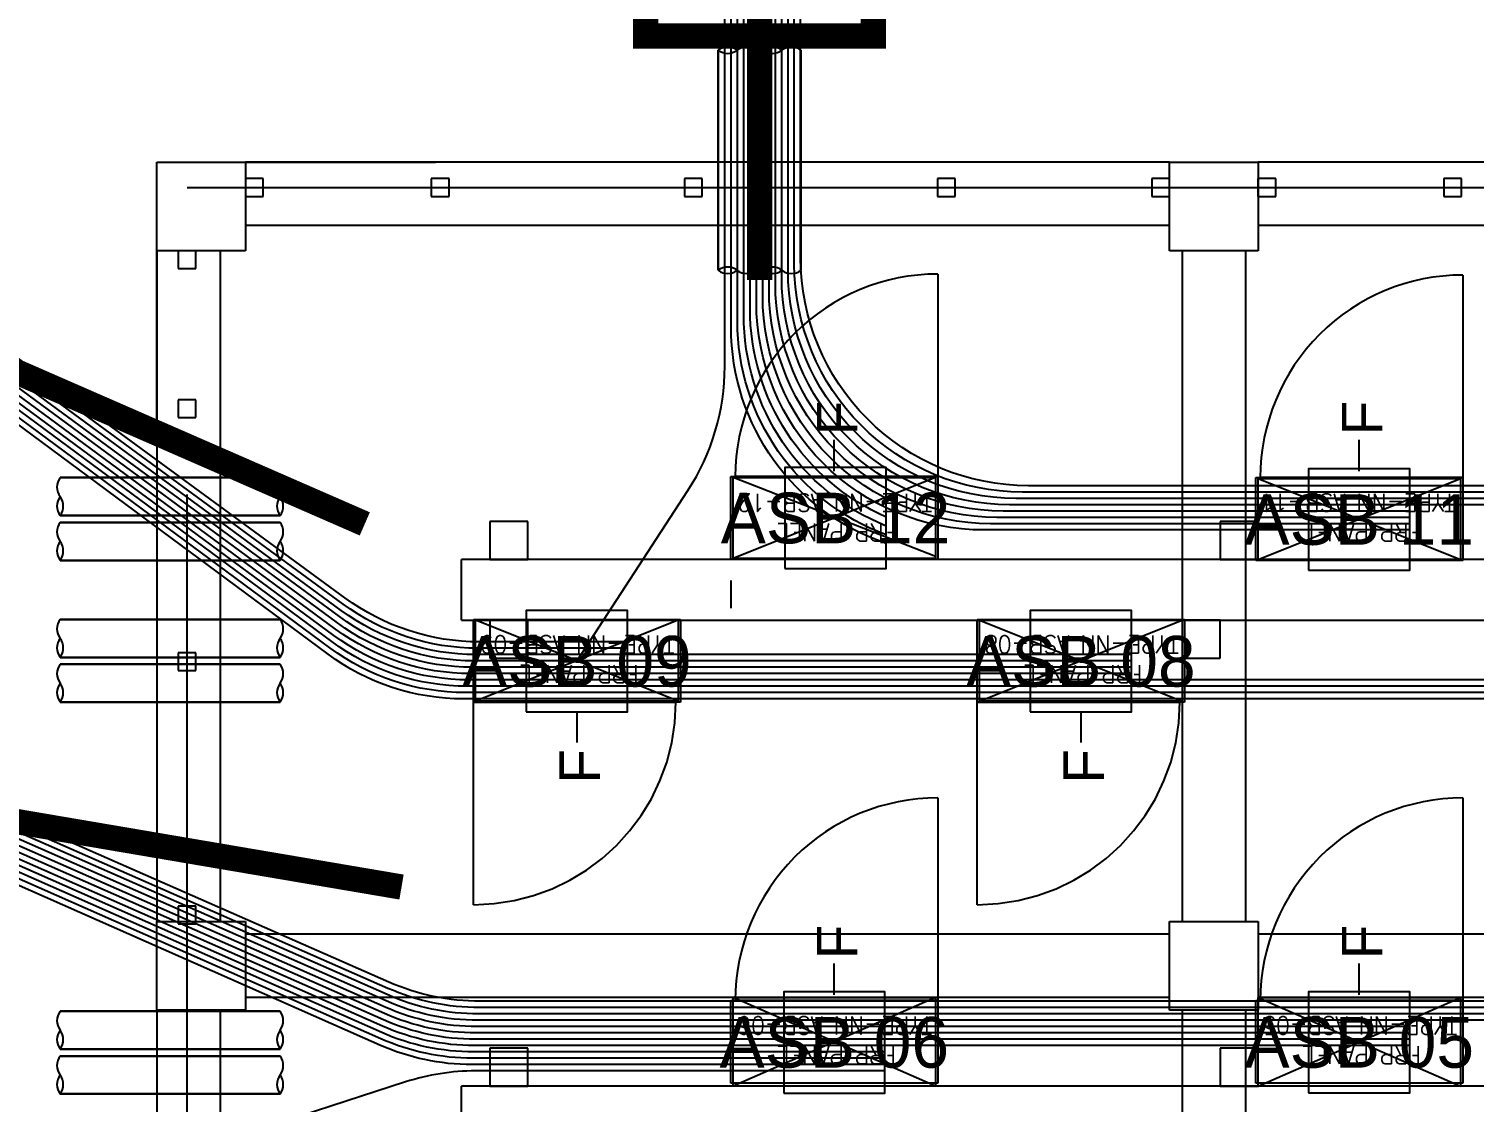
# Model space of a CAD drawing. Header units: metres. Extents: x 531759 to 532310, y 2675082 to 2675319.
# Drawn here: x 532006.52 to 532012.23, y 2675222.49 to 2675226.72 of the extents above; entities that cross this region are included whole.
import ezdxf
from ezdxf.enums import TextEntityAlignment as Align

# ---------------------------------------------------------------- set-up
doc = ezdxf.new("R2010")
doc.units = ezdxf.units.M
doc.header["$MEASUREMENT"] = 0
for name, pattern in [('DASHED', [0.75, 0.5, -0.25]), ('DASHED2', [0.375, 0.25, -0.125]), ('PHANTOM', [63.5, 31.75, -6.35, 6.35, -6.35, 6.35, -6.35])]:
    doc.linetypes.add(name, pattern=pattern)
for name, color, linetype in [('1', 5, 'Continuous'), ('Excavation', 7, 'Continuous'), ('IDT', 7, 'Continuous'), ('LT Cable(AG) INV to LT Panel BL-14', 2, 'Continuous'), ('Trench (AC)-BL14', 14, 'Continuous')]:
    doc.layers.add(name, color=color, linetype=linetype)
doc.styles.add('Arial', font='arial.ttf')
doc.styles.add('RomanS', font='romans.shx')
doc.styles.get("Standard").update_dxf_attribs({"font": 'Adani Regular.ttf'})

# ---------------------------------------------------------------- blocks, each defined once
blk = doc.blocks.new('ASB')
at = {"layer": '1', "color": 5}
blk.add_lwpolyline([(-0.2, -0.2), (0.2, -0.2), (0.2, 0.2), (-0.2, 0.2)], close=True, dxfattribs=at)
at = {"layer": '1', "color": 7}
blk.add_attdef('ID', text='', height=0.2, dxfattribs=at).set_placement((0, 0), align=Align.MIDDLE_CENTER)
blk = doc.blocks.new('IDT')
at = {"layer": 'IDT', "color": 8, "linetype": 'PHANTOM', "ltscale": 0.25}
for p, q in [((33.7831, 18.3103), (33.7831, 9.1603)), ((33.7831, 9.1603), (25.6331, 9.1603))]:
    blk.add_line(p, q, dxfattribs=at)
at = {"layer": 'IDT', "color": 8}
for p, q in [((29.602, 12.4101), (29.602, 15.0601)), ((29.852, 12.4101), (29.852, 15.0601)), ((33.652, 12.4101), (33.652, 15.0601)), ((33.902, 12.4101), (33.902, 15.0601)), ((32.6993, 12.9497), (32.6993, 12.7097)), ((26.802, 12.7097), (32.6992, 12.7097)), ((28.743, 12.6984), (29.561, 12.6984)), ((28.743, 12.3714), (28.743, 12.6984)), ((28.752, 12.3601), (28.752, 12.7097)), ((28.752, 12.7097), (29.552, 12.7097)), ((29.552, 12.7097), (28.752, 12.3601)), ((29.552, 12.3601), (28.752, 12.7097)), ((29.552, 12.7097), (29.552, 12.3601)), ((29.552, 12.7097), (29.552, 12.5597)), ((29.702, 12.7097), (29.552, 12.7097)), ((29.561, 12.6984), (29.561, 12.3714)), ((29.702, 12.5597), (29.702, 12.7097)), ((30.817, 12.6984), (31.635, 12.6984)), ((30.817, 12.3714), (30.817, 12.6984)), ((30.826, 12.3601), (30.826, 12.7097)), ((30.826, 12.7097), (31.626, 12.7097)), ((30.826, 12.3601), (31.626, 12.7097)), ((30.826, 12.7097), (31.626, 12.3601)), ((31.626, 12.7097), (31.626, 12.3601)), ((31.635, 12.6984), (31.635, 12.3714)), ((32.4369, 12.7097), (32.4369, 12.5597)), ((32.5869, 12.7097), (32.4369, 12.7097)), ((32.5869, 12.5597), (32.5869, 12.7097)), ((29.552, 12.5597), (29.702, 12.5597)), ((32.4369, 12.5597), (32.5869, 12.5597)), ((29.552, 12.0601), (29.552, 12.4101)), ((29.552, 12.4101), (29.902, 12.4101)), ((29.902, 12.4101), (29.902, 12.0601)), ((33.552, 12.0601), (33.552, 12.4101)), ((33.552, 12.4101), (33.902, 12.4101)), ((33.902, 12.4101), (33.902, 12.0601)), ((25.902, 12.3601), (29.552, 12.3601)), ((29.561, 12.3714), (28.743, 12.3714)), ((29.552, 12.3601), (28.752, 12.3601)), ((29.902, 12.3601), (33.552, 12.3601)), ((31.635, 12.3714), (30.817, 12.3714)), ((31.626, 12.3601), (30.826, 12.3601)), ((25.902, 12.1101), (29.552, 12.1101)), ((29.902, 12.1101), (33.552, 12.1101)), ((29.902, 12.0601), (29.552, 12.0601)), ((29.602, 9.4101), (29.602, 12.0601)), ((29.852, 9.4101), (29.852, 12.0601)), ((33.902, 12.0601), (33.552, 12.0601)), ((33.652, 9.4101), (33.652, 12.0601)), ((33.7481, 12.0685), (33.7481, 11.9985)), ((33.8181, 12.0685), (33.7481, 12.0685)), ((33.8181, 11.9985), (33.8181, 12.0685)), ((33.902, 9.4101), (33.902, 12.0601)), ((33.7481, 11.9985), (33.8181, 11.9985)), ((29.843, 11.1932), (30.661, 11.1932)), ((29.843, 10.8662), (29.843, 11.1932)), ((30.661, 11.1932), (30.661, 10.8662)), ((31.8339, 11.1932), (32.6519, 11.1932)), ((31.8339, 10.8662), (31.8339, 11.1932)), ((32.6519, 11.1932), (32.6519, 10.8662)), ((29.852, 10.8697), (29.852, 11.1897)), ((29.852, 11.1897), (30.652, 11.1897)), ((30.652, 11.1897), (29.852, 10.8697)), ((30.652, 10.8697), (29.852, 11.1897)), ((30.652, 11.1897), (30.652, 10.8697)), ((31.8429, 10.8697), (31.8429, 11.1897)), ((31.8429, 11.1897), (32.6429, 11.1897)), ((31.8429, 10.8697), (32.6429, 11.1897)), ((31.8429, 11.1897), (32.6429, 10.8697)), ((32.6429, 11.1897), (32.6429, 10.8697)), ((33.7481, 11.0685), (33.7481, 10.9985)), ((33.8181, 11.0685), (33.7481, 11.0685)), ((33.8181, 10.9985), (33.8181, 11.0685)), ((29.702, 11.0197), (29.702, 10.8697)), ((29.852, 11.0197), (29.702, 11.0197)), ((29.852, 10.8697), (29.852, 11.0197)), ((32.4369, 11.0197), (32.4369, 10.8697)), ((32.5869, 11.0197), (32.4369, 11.0197)), ((32.5869, 10.8697), (32.5869, 11.0197)), ((33.7481, 10.9985), (33.8181, 10.9985)), ((32.6992, 10.8697), (26.802, 10.8697)), ((29.702, 10.8697), (29.852, 10.8697)), ((30.661, 10.8662), (29.843, 10.8662)), ((30.652, 10.8697), (29.852, 10.8697)), ((32.6519, 10.8662), (31.8339, 10.8662)), ((32.6429, 10.8697), (31.8429, 10.8697)), ((32.4369, 10.8697), (32.5869, 10.8697)), ((32.6993, 10.8697), (32.6993, 10.6297)), ((31.6352, 10.7124), (31.6352, 10.8226)), ((26.802, 10.6297), (32.6992, 10.6297)), ((28.743, 10.6332), (29.561, 10.6332)), ((28.743, 10.3062), (28.743, 10.6332)), ((28.752, 10.3097), (28.752, 10.6297)), ((28.752, 10.6297), (29.552, 10.6297)), ((29.552, 10.6297), (28.752, 10.3097)), ((29.552, 10.3097), (28.752, 10.6297)), ((29.552, 10.6297), (29.552, 10.3097)), ((29.552, 10.6297), (29.552, 10.4797)), ((29.702, 10.6297), (29.552, 10.6297)), ((29.561, 10.6332), (29.561, 10.3062)), ((29.702, 10.4797), (29.702, 10.6297)), ((30.817, 10.6293), (31.635, 10.6293)), ((30.817, 10.3023), (30.817, 10.6293)), ((30.826, 10.3058), (30.826, 10.6258)), ((30.826, 10.6258), (31.626, 10.6258)), ((30.826, 10.3058), (31.626, 10.6258)), ((31.626, 10.6258), (31.626, 10.3058)), ((31.635, 10.6293), (31.635, 10.3023)), ((32.4369, 10.6297), (32.4369, 10.4797)), ((32.5869, 10.6297), (32.4369, 10.6297)), ((32.5869, 10.4797), (32.5869, 10.6297)), ((30.826, 10.618), (31.626, 10.3058)), ((29.552, 10.4797), (29.702, 10.4797)), ((32.4369, 10.4797), (32.5869, 10.4797)), ((29.561, 10.3062), (28.743, 10.3062)), ((29.552, 10.3097), (28.752, 10.3097)), ((31.635, 10.3023), (30.817, 10.3023)), ((31.626, 10.3058), (30.826, 10.3058)), ((33.7481, 10.0685), (33.7481, 9.9985)), ((33.8181, 10.0685), (33.7481, 10.0685)), ((33.8181, 9.9985), (33.8181, 10.0685)), ((33.7481, 9.9985), (33.8181, 9.9985)), ((33.7481, 9.4801), (33.7481, 9.4101)), ((33.8181, 9.4801), (33.7481, 9.4801)), ((33.8181, 9.4101), (33.8181, 9.4801)), ((29.552, 9.0601), (29.552, 9.4101)), ((29.552, 9.4101), (29.902, 9.4101)), ((29.902, 9.4101), (29.902, 9.0601)), ((33.552, 9.0601), (33.552, 9.4101)), ((33.552, 9.4101), (33.902, 9.4101)), ((33.7481, 9.4101), (33.8181, 9.4101)), ((33.902, 9.4101), (33.902, 9.0601)), ((25.902, 9.3101), (29.552, 9.3101)), ((29.902, 9.3101), (33.552, 9.3101)), ((28.7481, 9.1953), (28.7481, 9.1253)), ((28.8181, 9.1953), (28.7481, 9.1953)), ((28.8181, 9.1253), (28.8181, 9.1953)), ((29.4822, 9.1953), (29.4822, 9.1253)), ((29.5522, 9.1953), (29.4822, 9.1953)), ((29.5522, 9.1253), (29.5522, 9.1953)), ((29.902, 9.1953), (29.902, 9.1253)), ((29.972, 9.1953), (29.902, 9.1953)), ((29.972, 9.1253), (29.972, 9.1953)), ((30.7481, 9.1953), (30.7481, 9.1253)), ((30.8181, 9.1953), (30.7481, 9.1953)), ((30.8181, 9.1253), (30.8181, 9.1953)), ((31.7481, 9.1953), (31.7481, 9.1253)), ((31.8181, 9.1953), (31.7481, 9.1953)), ((31.8181, 9.1253), (31.8181, 9.1953)), ((32.7481, 9.1953), (32.7481, 9.1253)), ((32.8181, 9.1953), (32.7481, 9.1953)), ((32.8181, 9.1253), (32.8181, 9.1953)), ((33.482, 9.1953), (33.482, 9.1253)), ((33.552, 9.1953), (33.482, 9.1953)), ((33.552, 9.1253), (33.552, 9.1953)), ((28.7481, 9.1253), (28.8181, 9.1253)), ((29.4822, 9.1253), (29.5522, 9.1253)), ((29.902, 9.1253), (29.972, 9.1253)), ((30.7481, 9.1253), (30.8181, 9.1253)), ((31.7481, 9.1253), (31.8181, 9.1253)), ((32.7481, 9.1253), (32.8181, 9.1253)), ((33.482, 9.1253), (33.552, 9.1253)), ((25.902, 9.0601), (29.552, 9.0601)), ((29.902, 9.0601), (29.552, 9.0601)), ((29.902, 9.0601), (33.552, 9.0601)), ((33.902, 9.0601), (33.552, 9.0601))]:
    blk.add_line(p, q, dxfattribs=at)
at = {"layer": 'IDT', "color": 124}
for p, q in [((34.2845, 12.7409), (33.4155, 12.7409)), ((33.4155, 12.7409), (34.2845, 12.7409)), ((33.4155, 12.5909), (34.2845, 12.5909)), ((34.2845, 12.5909), (33.4155, 12.5909)), ((34.2845, 12.5638), (33.4155, 12.5638)), ((33.4155, 12.5638), (34.2845, 12.5638)), ((33.4155, 12.4138), (34.2845, 12.4138)), ((34.2845, 12.4138), (33.4155, 12.4138)), ((34.2845, 11.1932), (33.4155, 11.1932)), ((33.4155, 11.1932), (34.2845, 11.1932)), ((33.4155, 11.0432), (34.2845, 11.0432)), ((34.2845, 11.0432), (33.4155, 11.0432)), ((34.2845, 11.0162), (33.4155, 11.0162)), ((33.4155, 11.0162), (34.2845, 11.0162)), ((33.4155, 10.8662), (34.2845, 10.8662)), ((34.2845, 10.8662), (33.4155, 10.8662)), ((34.2845, 10.6332), (33.4155, 10.6332)), ((33.4155, 10.6332), (34.2845, 10.6332)), ((33.4155, 10.4832), (34.2845, 10.4832)), ((34.2845, 10.4832), (33.4155, 10.4832)), ((34.2845, 10.4562), (33.4155, 10.4562)), ((33.4155, 10.4562), (34.2845, 10.4562)), ((33.4155, 10.3062), (34.2845, 10.3062)), ((34.2845, 10.3062), (33.4155, 10.3062)), ((31.3578, 9.4874), (31.3578, 8.6183)), ((31.3578, 8.6183), (31.3578, 9.4874)), ((31.5078, 8.6183), (31.5078, 9.4874)), ((31.5078, 9.4874), (31.5078, 8.6183)), ((31.5349, 9.4874), (31.5349, 8.6183)), ((31.5349, 8.6183), (31.5349, 9.4874)), ((31.6849, 8.6183), (31.6849, 9.4874)), ((31.6849, 9.4874), (31.6849, 8.6183))]:
    blk.add_line(p, q, dxfattribs=at)
at = {"layer": 'IDT', "color": 7}
for p, q in [((28.743, 12.6984), (29.561, 12.6984)), ((28.743, 12.3714), (28.743, 12.6984)), ((29.561, 12.6984), (29.561, 12.3714)), ((30.817, 12.6984), (31.635, 12.6984)), ((30.817, 12.3714), (30.817, 12.6984)), ((31.635, 12.6984), (31.635, 12.3714)), ((29.561, 12.3714), (28.743, 12.3714)), ((29.152, 12.3497), (29.152, 12.2985)), ((31.635, 12.3714), (30.817, 12.3714)), ((31.226, 12.3497), (31.226, 12.2985)), ((29.152, 12.2985), (29.152, 12.226)), ((31.226, 12.2985), (31.226, 12.226)), ((30.252, 11.2802), (30.252, 11.3527)), ((32.2429, 11.2802), (32.2429, 11.3527)), ((30.252, 11.229), (30.252, 11.2802)), ((32.2429, 11.229), (32.2429, 11.2802)), ((29.843, 11.1932), (30.661, 11.1932)), ((29.843, 10.8662), (29.843, 11.1932)), ((30.661, 11.1932), (30.661, 10.8662)), ((31.8339, 11.1932), (32.6519, 11.1932)), ((31.8339, 10.8662), (31.8339, 11.1932)), ((32.6519, 11.1932), (32.6519, 10.8662)), ((30.661, 10.8662), (29.843, 10.8662)), ((32.6519, 10.8662), (31.8339, 10.8662)), ((28.743, 10.6332), (29.561, 10.6332)), ((28.743, 10.3062), (28.743, 10.6332)), ((29.561, 10.6332), (29.561, 10.3062)), ((30.817, 10.6293), (31.635, 10.6293)), ((30.817, 10.3023), (30.817, 10.6293)), ((31.635, 10.6293), (31.635, 10.3023)), ((29.561, 10.3062), (28.743, 10.3062)), ((29.152, 10.2806), (29.152, 10.2294)), ((31.635, 10.3023), (30.817, 10.3023)), ((31.226, 10.2806), (31.226, 10.2294)), ((29.152, 10.2294), (29.152, 10.1569)), ((31.226, 10.2294), (31.226, 10.1569))]:
    blk.add_line(p, q, dxfattribs=at)
at = {"layer": 'IDT', "color": 8, "linetype": 'DASHED', "ltscale": 5}
for p, q in [((28.743, 11.5714), (28.743, 12.3714)), ((28.743, 12.3714), (28.7869, 12.3714)), ((28.7869, 12.3714), (29.543, 12.3714)), ((30.817, 11.5714), (30.817, 12.3714)), ((30.817, 12.3714), (30.8609, 12.3714)), ((30.8609, 12.3714), (31.617, 12.3714)), ((30.661, 11.9932), (30.661, 11.1932)), ((32.6519, 11.9932), (32.6519, 11.1932)), ((30.6172, 11.1932), (29.861, 11.1932)), ((30.661, 11.1932), (30.6172, 11.1932)), ((32.6081, 11.1932), (31.8519, 11.1932)), ((32.6519, 11.1932), (32.6081, 11.1932)), ((28.743, 9.5062), (28.743, 10.3062)), ((28.743, 10.3062), (28.7869, 10.3062)), ((28.7869, 10.3062), (29.543, 10.3062)), ((30.817, 9.5023), (30.817, 10.3023)), ((30.817, 10.3023), (30.8609, 10.3023)), ((30.8609, 10.3023), (31.617, 10.3023))]:
    blk.add_line(p, q, dxfattribs=at)
at = {"layer": 'IDT', "color": 8, "linetype": 'DASHED2', "ltscale": 5}
for p, q in [((33.902, 10.1601), (33.902, 9.0601)), ((33.902, 9.0601), (32.802, 9.0601))]:
    blk.add_line(p, q, dxfattribs=at)
at = {"layer": 'IDT', "color": 124}
for centre, start, end in [((33.4653, 12.7034), 143.0276, 216.9724), ((33.3657, 12.7034), 323.0276, 36.9724), ((34.3344, 12.7034), 143.0276, 216.9724), ((34.2347, 12.7034), 323.0276, 36.9724), ((33.4653, 12.6284), 143.0276, 216.9724), ((34.2347, 12.6284), 323.0276, 36.9724), ((33.4653, 12.5263), 143.0276, 216.9724), ((33.3657, 12.5263), 323.0276, 36.9724), ((34.3344, 12.5263), 143.0276, 216.9724), ((34.2347, 12.5263), 323.0276, 36.9724), ((33.4653, 12.4513), 143.0276, 216.9724), ((34.2347, 12.4513), 323.0276, 36.9724), ((33.4653, 11.1557), 143.0276, 216.9724), ((33.3657, 11.1557), 323.0276, 36.9724), ((34.3344, 11.1557), 143.0276, 216.9724), ((34.2347, 11.1557), 323.0276, 36.9724), ((33.4653, 11.0807), 143.0276, 216.9724), ((34.2347, 11.0807), 323.0276, 36.9724), ((33.4653, 10.9787), 143.0276, 216.9724), ((33.3657, 10.9787), 323.0276, 36.9724), ((34.3344, 10.9787), 143.0276, 216.9724), ((34.2347, 10.9787), 323.0276, 36.9724), ((33.4653, 10.9037), 143.0276, 216.9724), ((34.2347, 10.9037), 323.0276, 36.9724), ((33.4653, 10.5957), 143.0276, 216.9724), ((33.3657, 10.5957), 323.0276, 36.9724), ((34.3344, 10.5957), 143.0276, 216.9724), ((34.2347, 10.5957), 323.0276, 36.9724), ((33.4653, 10.5207), 143.0276, 216.9724), ((34.2347, 10.5207), 323.0276, 36.9724), ((33.4653, 10.4187), 143.0276, 216.9724), ((33.3657, 10.4187), 323.0276, 36.9724), ((34.3344, 10.4187), 143.0276, 216.9724), ((34.2347, 10.4187), 323.0276, 36.9724), ((33.4653, 10.3437), 143.0276, 216.9724), ((34.2347, 10.3437), 323.0276, 36.9724), ((31.3953, 9.4376), 53.0276, 126.9724), ((31.4703, 9.4376), 53.0276, 126.9724), ((31.4703, 9.5372), 233.0276, 306.9724), ((31.5724, 9.4376), 53.0276, 126.9724), ((31.6474, 9.4376), 53.0276, 126.9724), ((31.6474, 9.5372), 233.0276, 306.9724), ((31.4703, 8.5685), 53.0276, 126.9724), ((31.6474, 8.5685), 53.0276, 126.9724), ((31.3953, 8.6681), 233.0276, 306.9724), ((31.4703, 8.6681), 233.0276, 306.9724), ((31.5724, 8.6681), 233.0276, 306.9724), ((31.6474, 8.6681), 233.0276, 306.9724)]:
    blk.add_arc(centre, 0.0624, start, end, dxfattribs=at)
at = {"layer": 'IDT', "color": 8, "linetype": 'DASHED', "ltscale": 5}
for centre, start, end in [((28.743, 12.3714), 270, 0), ((30.817, 12.3714), 270, 0), ((30.661, 11.1932), 90, 180), ((32.6519, 11.1932), 90, 180), ((28.743, 10.3062), 270, 0), ((30.817, 10.3023), 270, 0)]:
    blk.add_arc(centre, 0.8, start, end, dxfattribs=at)
at = {"layer": 'IDT', "color": 7, "style": 'RomanS', "width": 0.9}
for s, p in [('FRP PANEL', (28.9088, 12.5521)), ('FRP PANEL', (30.9828, 12.5521)), ('TYPE-NN ASB-05', (28.7647, 12.4354)), ('TYPE-NN ASB-06', (30.8387, 12.4354)), ('FRP PANEL', (30.0088, 11.0469)), ('FRP PANEL', (31.9997, 11.0469)), ('TYPE-NN ASB-08', (29.8647, 10.9302)), ('TYPE-NN ASB-09', (31.8571, 10.9302)), ('FRP PANEL', (28.9088, 10.4869)), ('FRP PANEL', (30.9828, 10.4869)), ('TYPE-NN ASB-11', (28.7737, 10.3702)), ('TYPE-NN ASB-12', (30.8387, 10.3702))]:
    blk.add_text(s, height=0.07, dxfattribs=at).set_placement(p)
at = {"layer": 'IDT', "color": 7, "style": 'Arial'}
for p in [(29.0608, 12.2089), (31.1348, 12.2089), (30.1608, 11.5145), (32.1517, 11.5145), (29.0608, 10.1397), (31.1348, 10.1397)]:
    blk.add_text('F', height=0.16, rotation=270, dxfattribs=at).set_placement(p)

msp = doc.modelspace()

# ---------------------------------------------------------------- linework, layer by layer
at = {"layer": 'Excavation', "color": 3, "const_width": 0.1}
for points in [[(532007.8504, 2675224.7698), (532006.0103, 2675225.5731), (531999.0853, 2675225.5731), (531999.0853, 2675237.9142)], [(532009.4099, 2675225.7325), (532009.4099, 2675229.2364), (532002.0926, 2675235.7512), (532002.0926, 2675237.9142)], [(532007.9955, 2675223.3354), (532006.0103, 2675223.6731), (531999.0853, 2675223.6731), (531999.1054, 2675192.6883)]]:
    msp.add_lwpolyline(points, dxfattribs=at)
at = {"layer": 'LT Cable(AG) INV to LT Panel BL-14', "color": 5}
for points in [[(532013.9203, 2675224.8957), (532010.4474, 2675224.8957, -0.414214), (532009.5474, 2675225.7957), (532009.5474, 2675228.8944, 0.214019), (532009.2459, 2675229.5666), (532002.5316, 2675235.5444, -0.214019), (532002.2301, 2675236.2166), (532002.2301, 2675237.8562, -0.0289), (532002.2361, 2675237.96), (532002.2918, 2675238.4395, 0.028904), (532002.2978, 2675238.5433), (532002.2965, 2675310.3397, -0.414219), (532003.1965, 2675311.2397), (532209.945, 2675311.2397, 0.414214), (532210.845, 2675312.1397), (532210.845, 2675312.6898)], [(532013.9203, 2675224.9207), (532010.4724, 2675224.9207, -0.414214), (532009.5724, 2675225.8207), (532009.5724, 2675228.9056, 0.214019), (532009.2709, 2675229.5778), (532002.5566, 2675235.5557, -0.214019), (532002.2551, 2675236.2278), (532002.2551, 2675237.8547, -0.0289), (532002.2611, 2675237.9585), (532002.3168, 2675238.438, 0.028904), (532002.3228, 2675238.5418), (532002.3215, 2675310.3147, -0.414219), (532003.2215, 2675311.2147), (532274.729, 2675311.2147, 0.414214), (532275.629, 2675312.1147), (532275.629, 2675312.6898)], [(532013.9203, 2675224.8457), (532010.3974, 2675224.8457, -0.414214), (532009.4974, 2675225.7457), (532009.4974, 2675228.8719, 0.214019), (532009.1959, 2675229.5441), (532002.4816, 2675235.522, -0.214019), (532002.1801, 2675236.1942), (532002.1801, 2675237.8591, -0.0289), (532002.1861, 2675237.9629), (532002.2418, 2675238.4424, 0.028904), (532002.2478, 2675238.5462), (532002.2468, 2675295.3897, -0.414219), (532003.1468, 2675296.2897), (532047.985, 2675296.2897, 0.414214), (532048.885, 2675297.1897), (532048.885, 2675297.6898)], [(532013.9203, 2675224.8707), (532010.4224, 2675224.8707, -0.414214), (532009.5224, 2675225.7707), (532009.5224, 2675228.8832, 0.214019), (532009.2209, 2675229.5554), (532002.5066, 2675235.5332, -0.214019), (532002.2051, 2675236.2054), (532002.2051, 2675237.8576, -0.0289), (532002.2111, 2675237.9614), (532002.2668, 2675238.4409, 0.028904), (532002.2728, 2675238.5447), (532002.2718, 2675295.3647, -0.414219), (532003.1718, 2675296.2647), (532145.161, 2675296.2647, 0.414214), (532146.061, 2675297.1647), (532146.061, 2675297.6898)], [(532011.9793, 2675224.7707), (532010.3224, 2675224.7707, -0.414214), (532009.4224, 2675225.6707), (532009.4224, 2675228.8383, 0.214019), (532009.1209, 2675229.5105), (532002.4066, 2675235.4884, -0.214019), (532002.1051, 2675236.1606), (532002.1051, 2675237.8634, -0.0289), (532002.1111, 2675237.9672), (532002.1668, 2675238.4467, 0.028904), (532002.1728, 2675238.5505), (532002.1722, 2675272.9647, -0.414219), (532003.0722, 2675273.8647), (532080.377, 2675273.8647, 0.414214), (532081.277, 2675274.7647), (532081.277, 2675275.1898)], [(532011.9793, 2675224.7957), (532010.3474, 2675224.7957, -0.414214), (532009.4474, 2675225.6957), (532009.4474, 2675228.8495, 0.214019), (532009.1459, 2675229.5217), (532002.4316, 2675235.4996, -0.214019), (532002.1301, 2675236.1718), (532002.1301, 2675237.862, -0.0289), (532002.1361, 2675237.9657), (532002.1918, 2675238.4453, 0.028904), (532002.1978, 2675238.5491), (532002.1972, 2675272.9397, -0.414219), (532003.0972, 2675273.8397), (532145.161, 2675273.8397, 0.414214), (532146.061, 2675274.7397), (532146.061, 2675275.1898)], [(532011.9793, 2675224.8207), (532010.3724, 2675224.8207, -0.414214), (532009.4724, 2675225.7207), (532009.4724, 2675228.8607, 0.214019), (532009.1709, 2675229.5329), (532002.4566, 2675235.5108, -0.214019), (532002.1551, 2675236.183), (532002.1551, 2675237.8605, -0.0289), (532002.1611, 2675237.9643), (532002.2168, 2675238.4438, 0.028904), (532002.2228, 2675238.5476), (532002.2222, 2675272.9147, -0.414219), (532003.1222, 2675273.8147), (532242.337, 2675273.8147, 0.414214), (532243.237, 2675274.7147), (532243.237, 2675275.1898)], [(532011.9793, 2675224.7457), (532010.2974, 2675224.7457, -0.414214), (532009.3974, 2675225.6457), (532009.3974, 2675228.8271, 0.214019), (532009.0959, 2675229.4993), (532002.3816, 2675235.4772, -0.214019), (532002.0801, 2675236.1493), (532002.0801, 2675237.8649, -0.0289), (532002.0861, 2675237.9686), (532002.1418, 2675238.4482, 0.028904), (532002.1478, 2675238.552), (532002.1474, 2675257.9897, -0.414219), (532003.0474, 2675258.8897), (532015.593, 2675258.8897, 0.414214), (532016.493, 2675259.7897), (532016.493, 2675260.1898)], [(532009.9102, 2675224.6928, -0.32196), (532009.2974, 2675225.5457), (532009.2974, 2675228.7822, 0.214019), (532008.9959, 2675229.4544), (532002.2816, 2675235.4323, -0.214019), (532001.9801, 2675236.1045), (532001.9801, 2675237.8706, -0.0289), (532001.9861, 2675237.9744), (532002.0418, 2675238.454, 0.028904), (532002.0478, 2675238.5577), (532002.0477, 2675243.0896, -0.414229), (532002.9477, 2675243.9896), (532059.8823, 2675243.9877, -0.414204), (532060.7822, 2675243.0877), (532060.7822, 2675237.3897, 0.414214), (532061.6822, 2675236.4897), (532242.337, 2675236.4897, 0.414214), (532243.237, 2675237.3897), (532243.237, 2675237.6898)], [(532009.9102, 2675224.7266, -0.31385), (532009.3224, 2675225.5707), (532009.3224, 2675228.7934, 0.214019), (532009.0209, 2675229.4656), (532002.3066, 2675235.4435, -0.214019), (532002.0051, 2675236.1157), (532002.0051, 2675237.8692, -0.0289), (532002.0111, 2675237.973), (532002.0668, 2675238.4525, 0.028904), (532002.0728, 2675238.5563), (532002.0727, 2675243.0646, -0.414229), (532002.9727, 2675243.9646), (532059.8573, 2675243.9627, -0.414204), (532060.7572, 2675243.0627), (532060.7572, 2675214.8647, 0.414214), (532061.6572, 2675213.9647), (532080.377, 2675213.9647, 0.414214), (532081.277, 2675214.8647), (532081.277, 2675215.1898)], [(532009.9102, 2675224.7613, -0.305689), (532009.3474, 2675225.5957), (532009.3474, 2675228.8047, 0.214019), (532009.0459, 2675229.4768), (532002.3316, 2675235.4547, -0.214019), (532002.0301, 2675236.1269), (532002.0301, 2675237.8678, -0.0289), (532002.0361, 2675237.9715), (532002.0918, 2675238.4511, 0.028904), (532002.0978, 2675238.5549), (532002.0977, 2675243.0396, -0.414229), (532002.9977, 2675243.9396), (532059.8323, 2675243.9377, -0.414204), (532060.7322, 2675243.0377), (532060.7322, 2675214.8397, 0.414214), (532061.6322, 2675213.9397), (532145.161, 2675213.9397, 0.414214), (532146.061, 2675214.8397), (532146.061, 2675215.1898)], [(532009.9102, 2675224.7969, -0.297466), (532009.3724, 2675225.6207), (532009.3724, 2675228.8159, 0.214019), (532009.0709, 2675229.4881), (532002.3566, 2675235.4659, -0.214019), (532002.0551, 2675236.1381), (532002.0551, 2675237.8663, -0.0289), (532002.0611, 2675237.9701), (532002.1168, 2675238.4496, 0.028904), (532002.1228, 2675238.5534), (532002.1227, 2675243.0146, -0.414229), (532003.0227, 2675243.9146), (532059.8073, 2675243.9127, -0.414204), (532060.7072, 2675243.0127), (532060.7072, 2675214.8147, 0.414214), (532061.6072, 2675213.9147), (532242.337, 2675213.9147, 0.414214), (532243.237, 2675214.8147), (532243.237, 2675215.1898)]]:
    msp.add_lwpolyline(points, format="xyb", dxfattribs=at)
at = {"layer": 'LT Cable(AG) INV to LT Panel BL-14'}
for points in [[(532008.8884, 2675224.2787), (532008.2969, 2675224.2787, -0.159524), (532007.7647, 2675224.453), (532006.2034, 2675225.598, 0.103275), (532005.8433, 2675225.6731), (532000.0853, 2675225.6731, -0.414214), (531999.1853, 2675226.5731), (531999.1853, 2675237.8535, -0.031335), (531999.1923, 2675237.9659), (531999.2517, 2675238.4369, 0.031335), (531999.2587, 2675238.5494), (531999.2587, 2675303.0772, 0.414214), (531998.3587, 2675303.9772), (531826.4176, 2675303.9772, -0.414214), (531825.5176, 2675304.8772), (531825.5176, 2675305.1898)], [(532008.8884, 2675224.3037), (532008.3039, 2675224.3037, -0.159384), (532007.7721, 2675224.4777), (532006.2086, 2675225.623, 0.103275), (532005.8485, 2675225.6981), (532000.1103, 2675225.6981, -0.414214), (531999.2103, 2675226.5981), (531999.2103, 2675237.8519, -0.031335), (531999.2173, 2675237.9644), (531999.2767, 2675238.4353, 0.031335), (531999.2837, 2675238.5478), (531999.2837, 2675303.1022, 0.414214), (531998.3837, 2675304.0022), (531891.2016, 2675304.0022, -0.414214), (531890.3016, 2675304.9022), (531890.3016, 2675305.1898)], [(532010.8793, 2675224.2537), (532008.2899, 2675224.2537, -0.159665), (532007.7573, 2675224.4282), (532006.1981, 2675225.573, 0.103275), (532005.838, 2675225.6481), (532000.0603, 2675225.6481, -0.414214), (531999.1603, 2675226.5481), (531999.1603, 2675237.855, -0.031335), (531999.1673, 2675237.9675), (531999.2267, 2675238.4384, 0.031335), (531999.2337, 2675238.5509), (531999.2337, 2675295.5522, 0.414214), (531998.3337, 2675296.4522), (531988.3776, 2675296.4522, -0.414214), (531987.4776, 2675297.3522), (531987.4776, 2675297.6898)], [(532010.8793, 2675224.2037), (532008.2759, 2675224.2037, -0.159948), (532007.7424, 2675224.3788), (532006.1877, 2675225.523, 0.103275), (532005.8276, 2675225.5981), (532000.0103, 2675225.5981, -0.414214), (531999.1103, 2675226.4981), (531999.1103, 2675237.8582, -0.031335), (531999.1173, 2675237.9707), (531999.1767, 2675238.4416, 0.031335), (531999.1837, 2675238.5541), (531999.1837, 2675273.0022, 0.414214), (531998.2837, 2675273.9022), (531826.4176, 2675273.9022, -0.414214), (531825.5176, 2675274.8022), (531825.5176, 2675275.1898)], [(532010.8793, 2675224.2287), (532008.2829, 2675224.2287, -0.159806), (532007.7498, 2675224.4035), (532006.1929, 2675225.548, 0.103275), (532005.8328, 2675225.6231), (532000.0353, 2675225.6231, -0.414214), (531999.1353, 2675226.5231), (531999.1353, 2675237.8566, -0.031335), (531999.1423, 2675237.9691), (531999.2017, 2675238.44, 0.031335), (531999.2087, 2675238.5525), (531999.2087, 2675273.0272, 0.414214), (531998.3087, 2675273.9272), (531923.5936, 2675273.9272, -0.414214), (531922.6936, 2675274.8272), (531922.6936, 2675275.1898)], [(532013.0363, 2675224.1537), (532008.2618, 2675224.1537, -0.160234), (532007.7275, 2675224.3294), (532006.1773, 2675225.473, 0.103275), (532005.8172, 2675225.5481), (531999.9603, 2675225.5481, -0.414214), (531999.0603, 2675226.4481), (531999.0603, 2675237.8613, -0.031335), (531999.0673, 2675237.9738), (531999.1267, 2675238.4447, 0.031335), (531999.1337, 2675238.5572), (531999.1337, 2675242.9522, 0.414214), (531998.2337, 2675243.8522), (531826.4176, 2675243.8522, -0.414214), (531825.5176, 2675244.7522), (531825.5176, 2675245.1898)], [(532010.8793, 2675224.1787), (532008.2688, 2675224.1787, -0.160091), (532007.735, 2675224.3541), (532006.1825, 2675225.498, 0.103275), (532005.8224, 2675225.5731), (531999.9853, 2675225.5731, -0.414214), (531999.0853, 2675226.4731), (531999.0853, 2675237.8597, -0.031335), (531999.0923, 2675237.9722), (531999.1517, 2675238.4432, 0.031335), (531999.1587, 2675238.5556), (531999.1587, 2675242.9772, 0.414214), (531998.2587, 2675243.8772), (531923.5936, 2675243.8772, -0.414214), (531922.6936, 2675244.7772), (531922.6936, 2675245.1898)], [(532008.6884, 2675224.2272), (532009.1269, 2675224.9013, 0.14519), (532009.2724, 2675225.392), (532009.2724, 2675228.771, 0.214019), (532008.9709, 2675229.4432), (532002.2566, 2675235.4211, -0.214019), (532001.9551, 2675236.0933), (532001.9551, 2675237.8721, -0.0289), (532001.9611, 2675237.9759), (532002.0168, 2675238.4554, 0.028904), (532002.0228, 2675238.5592), (532002.0227, 2675243.1146, -0.414229), (532002.9227, 2675244.0146), (532059.9073, 2675244.0127, -0.414204), (532060.8072, 2675243.1127), (532060.8072, 2675237.4147, 0.414214), (532061.7072, 2675236.5147), (532145.161, 2675236.5147, 0.414214), (532146.061, 2675237.4147), (532146.061, 2675237.6898)], [(532013.0363, 2675224.1287), (532008.2547, 2675224.1287, -0.160379), (532007.7201, 2675224.3047), (532006.172, 2675225.448, 0.103275), (532005.8119, 2675225.5231), (531999.9353, 2675225.5231, -0.414214), (531999.0353, 2675226.4231), (531999.0353, 2675237.8629, -0.031335), (531999.0423, 2675237.9754), (531999.1017, 2675238.4463, 0.031335), (531999.1087, 2675238.5588), (531999.1087, 2675242.9272, 0.414214), (531998.2087, 2675243.8272), (531974.4895, 2675243.8272, 0.414214), (531973.5895, 2675242.9272), (531973.5895, 2675214.7272, -0.414214), (531972.6895, 2675213.8272), (531955.9856, 2675213.8272, -0.414214), (531955.0856, 2675214.7272), (531955.0856, 2675215.1898)], [(532013.0363, 2675224.0787), (532008.2406, 2675224.0787, -0.160669), (532007.7052, 2675224.2553), (532006.1616, 2675225.398, 0.103275), (532005.8015, 2675225.4731), (531999.8853, 2675225.4731, -0.414214), (531998.9853, 2675226.3731), (531998.9853, 2675237.866, -0.031335), (531998.9923, 2675237.9785), (531999.0517, 2675238.4494, 0.031335), (531999.0587, 2675238.5619), (531999.0587, 2675242.8772, 0.414214), (531998.1587, 2675243.7772), (531974.5395, 2675243.7772, 0.414214), (531973.6395, 2675242.8772), (531973.6395, 2675214.6772, -0.414214), (531972.7395, 2675213.7772), (531826.4176, 2675213.7772, -0.414214), (531825.5176, 2675214.6772), (531825.5176, 2675215.1898)], [(532013.0363, 2675224.1037), (532008.2477, 2675224.1037, -0.160523), (532007.7126, 2675224.28), (532006.1668, 2675225.423, 0.103275), (532005.8067, 2675225.4981), (531999.9103, 2675225.4981, -0.414214), (531999.0103, 2675226.3981), (531999.0103, 2675237.8644, -0.031335), (531999.0173, 2675237.9769), (531999.0767, 2675238.4479, 0.031335), (531999.0837, 2675238.5603), (531999.0837, 2675242.9022, 0.414214), (531998.1837, 2675243.8022), (531974.5145, 2675243.8022, 0.414214), (531973.6145, 2675242.9022), (531973.6145, 2675214.7022, -0.414214), (531972.7145, 2675213.8022), (531891.2016, 2675213.8022, -0.414214), (531890.3016, 2675214.7022), (531890.3016, 2675215.1898)], [(532013.9203, 2675222.8842), (532008.3073, 2675222.8842, -0.103812), (532007.9455, 2675222.9602), (532006.0947, 2675223.7729, 0.042157), (532005.9438, 2675223.7856), (531999.8733, 2675223.7856, 0.414404), (531998.9733, 2675222.885), (531998.9929, 2675192.7241, 0.021484), (531998.9963, 2675192.6468), (531999.0396, 2675192.1481, -0.021647), (531999.0429, 2675192.0703), (531999.0429, 2675177.3897, -0.414214), (531998.1429, 2675176.4897), (531955.9856, 2675176.4897, -0.414214), (531955.0856, 2675177.3897), (531955.0856, 2675177.6898)], [(532013.9203, 2675222.8342), (532008.3007, 2675222.8342, -0.103935), (532007.9384, 2675222.9104), (532006.0905, 2675223.7229, 0.042157), (532005.9395, 2675223.7356), (531999.9233, 2675223.7356, 0.414404), (531999.0233, 2675222.835), (531999.0429, 2675192.7263, 0.021484), (531999.0463, 2675192.649), (531999.0896, 2675192.1503, -0.021647), (531999.0929, 2675192.0725), (531999.0929, 2675177.3397, -0.414214), (531998.1929, 2675176.4397), (531794.0256, 2675176.4397, -0.414214), (531793.1256, 2675177.3397), (531793.1256, 2675177.6898)], [(532013.9203, 2675222.8592), (532008.304, 2675222.8592, -0.103873), (532007.9419, 2675222.9353), (532006.0926, 2675223.7479, 0.042157), (532005.9417, 2675223.7606), (531999.8983, 2675223.7606, 0.414404), (531998.9983, 2675222.86), (531999.0179, 2675192.7252, 0.021484), (531999.0213, 2675192.6479), (531999.0646, 2675192.1492, -0.021647), (531999.0679, 2675192.0714), (531999.0679, 2675177.3647, -0.414214), (531998.1679, 2675176.4647), (531858.8096, 2675176.4647, -0.414214), (531857.9096, 2675177.3647), (531857.9096, 2675177.6898)], [(532011.9793, 2675222.7842), (532008.294, 2675222.7842, -0.10406), (532007.9313, 2675222.8605), (532006.0863, 2675223.6729, 0.042157), (532005.9353, 2675223.6856), (531999.9734, 2675223.6856, 0.414404), (531999.0734, 2675222.785), (531999.0929, 2675192.7284, 0.021484), (531999.0963, 2675192.6512), (531999.1396, 2675192.1525, -0.021647), (531999.1429, 2675192.0747), (531999.1429, 2675154.7897, -0.414214), (531998.2429, 2675153.8897), (531891.2016, 2675153.8897, -0.414214), (531890.3016, 2675154.7897), (531890.3016, 2675155.1898)], [(532013.9203, 2675222.8092), (532008.2973, 2675222.8092, -0.103997), (532007.9349, 2675222.8855), (532006.0884, 2675223.6979, 0.042157), (532005.9374, 2675223.7106), (531999.9483, 2675223.7106, 0.414404), (531999.0483, 2675222.81), (531999.0679, 2675192.7274, 0.021484), (531999.0713, 2675192.6501), (531999.1146, 2675192.1514, -0.021647), (531999.1179, 2675192.0736), (531999.1179, 2675154.8147, -0.414214), (531998.2179, 2675153.9147), (531988.3776, 2675153.9147, -0.414214), (531987.4776, 2675154.8147), (531987.4776, 2675155.1898)], [(532011.9793, 2675222.7592), (532008.2906, 2675222.7592, -0.104122), (532007.9278, 2675222.8356), (532006.0842, 2675223.6479, 0.042157), (532005.9332, 2675223.6606), (531999.9984, 2675223.6606, 0.414404), (531999.0984, 2675222.76), (531999.1179, 2675192.7295, 0.021484), (531999.1213, 2675192.6523), (531999.1646, 2675192.1536, -0.021647), (531999.1679, 2675192.0757), (531999.1679, 2675139.7647, -0.414214), (531998.2679, 2675138.8647), (531794.0256, 2675138.8647, -0.414214), (531793.1256, 2675139.7647), (531793.1256, 2675140.1898)], [(532011.9793, 2675222.7342), (532008.2873, 2675222.7342, -0.104185), (532007.9242, 2675222.8107), (532006.0821, 2675223.6229, 0.042157), (532005.9311, 2675223.6356), (532000.0234, 2675223.6356, 0.414404), (531999.1234, 2675222.735), (531999.1429, 2675192.7306, 0.021484), (531999.1463, 2675192.6534), (531999.1896, 2675192.1546, -0.021647), (531999.1929, 2675192.0768), (531999.1929, 2675124.7397, -0.414214), (531998.2929, 2675123.8397), (531988.3776, 2675123.8397, -0.414214), (531987.4776, 2675124.7397), (531987.4776, 2675125.1898)], [(532011.9793, 2675222.7092), (532008.2839, 2675222.7092, -0.104247), (532007.9207, 2675222.7858), (532006.0799, 2675223.5979, 0.042157), (532005.929, 2675223.6106), (532000.0484, 2675223.6106, 0.414404), (531999.1484, 2675222.71), (531999.1679, 2675192.7317, 0.021484), (531999.1713, 2675192.6545), (531999.2146, 2675192.1557, -0.021647), (531999.2179, 2675192.0779), (531999.2179, 2675124.7147, -0.414214), (531998.3179, 2675123.8147), (531891.2016, 2675123.8147, -0.414214), (531890.3016, 2675124.7147), (531890.3016, 2675125.1898)], [(532009.9053, 2675222.6592), (532008.2772, 2675222.6592, -0.104373), (532007.9136, 2675222.736), (532006.0757, 2675223.5479, 0.042157), (532005.9248, 2675223.5606), (532000.0984, 2675223.5606, 0.414404), (531999.1984, 2675222.66), (531999.2179, 2675192.7339, 0.021484), (531999.2213, 2675192.6567), (531999.2646, 2675192.1579, -0.021647), (531999.2679, 2675192.0801), (531999.2679, 2675102.1647, -0.414214), (531998.3679, 2675101.2647), (531891.2016, 2675101.2647, -0.414214), (531890.3016, 2675102.1647), (531890.3016, 2675102.6898)], [(532009.9053, 2675222.6842), (532008.2806, 2675222.6842, -0.10431), (532007.9171, 2675222.7609), (532006.0778, 2675223.5729, 0.042157), (532005.9269, 2675223.5856), (532000.0734, 2675223.5856, 0.414404), (531999.1734, 2675222.685), (531999.1929, 2675192.7328, 0.021484), (531999.1963, 2675192.6556), (531999.2396, 2675192.1568, -0.021647), (531999.2429, 2675192.079), (531999.2429, 2675102.1897, -0.414214), (531998.3429, 2675101.2897), (531988.3776, 2675101.2897, -0.414214), (531987.4776, 2675102.1897), (531987.4776, 2675102.6898)], [(532009.9053, 2675222.6342), (532008.2739, 2675222.6342, -0.104436), (532007.91, 2675222.7111), (532006.0736, 2675223.5229, 0.042157), (532005.9227, 2675223.5356), (532000.1235, 2675223.5356, 0.414404), (531999.2235, 2675222.635), (531999.2429, 2675192.735, 0.021484), (531999.2463, 2675192.6578), (531999.2896, 2675192.159, -0.021647), (531999.2929, 2675192.0812), (531999.2929, 2675102.1397, -0.414214), (531998.3929, 2675101.2397), (531794.0256, 2675101.2397, -0.414214), (531793.1256, 2675102.1397), (531793.1256, 2675102.6898)], [(532009.9053, 2675222.6092), (532008.2886, 2675222.6092, 0.078431), (532008.0114, 2675222.5655), (532006.1237, 2675221.9544, -0.078431), (532005.8465, 2675221.9106), (532002.6983, 2675221.9106, 0.414417), (532001.7983, 2675221.01), (532001.8179, 2675192.8185, 0.083556), (532001.8676, 2675192.524), (532001.9682, 2675192.2344, -0.083731), (532002.0179, 2675191.9392), (532002.0179, 2675102.1397, 0.414214), (532002.9179, 2675101.2397), (532242.337, 2675101.2397, 0.414214), (532243.237, 2675102.1397), (532243.237, 2675102.6898)]]:
    msp.add_lwpolyline(points, format="xyb", dxfattribs=at)
at = {"layer": 'Trench (AC)-BL14', "const_width": 0.1}
msp.add_lwpolyline([(532008.8112, 2675229.2043), (532001.7914, 2675235.4507, -0.212473), (532001.6426, 2675235.7851), (532001.6426, 2675237.9142), (532002.5426, 2675237.9142), (532002.5426, 2675236.1192, 0.212473), (532002.6914, 2675235.7849), (532009.7112, 2675229.5385, -0.212473), (532009.8599, 2675229.2042), (532009.8599, 2675226.6967), (532008.9599, 2675226.6967), (532008.9599, 2675228.87, 0.212473)], format="xyb", close=True, dxfattribs=at)

# ---------------------------------------------------------------- block references
at = {"layer": '1'}
for p, values in [((532009.7102, 2675224.793), {'ID': 'ASB 12'}), ((532011.7793, 2675224.7872), {'ID': 'ASB 11'}), ((532008.6884, 2675224.2272), {'ID': 'ASB 09'}), ((532010.6793, 2675224.2272), {'ID': 'ASB 08'}), ((532009.7053, 2675222.7219), {'ID': 'ASB 06'}), ((532011.7793, 2675222.722), {'ID': 'ASB 05'})]:
    msp.add_blockref('ASB', p, dxfattribs=at).add_auto_attribs(values)
at = {"layer": 'IDT', "color": 8, "rotation": 180}
msp.add_blockref('IDT', (532040.9313, 2675235.2589), dxfattribs=at)

doc.saveas('drawing.dxf')
